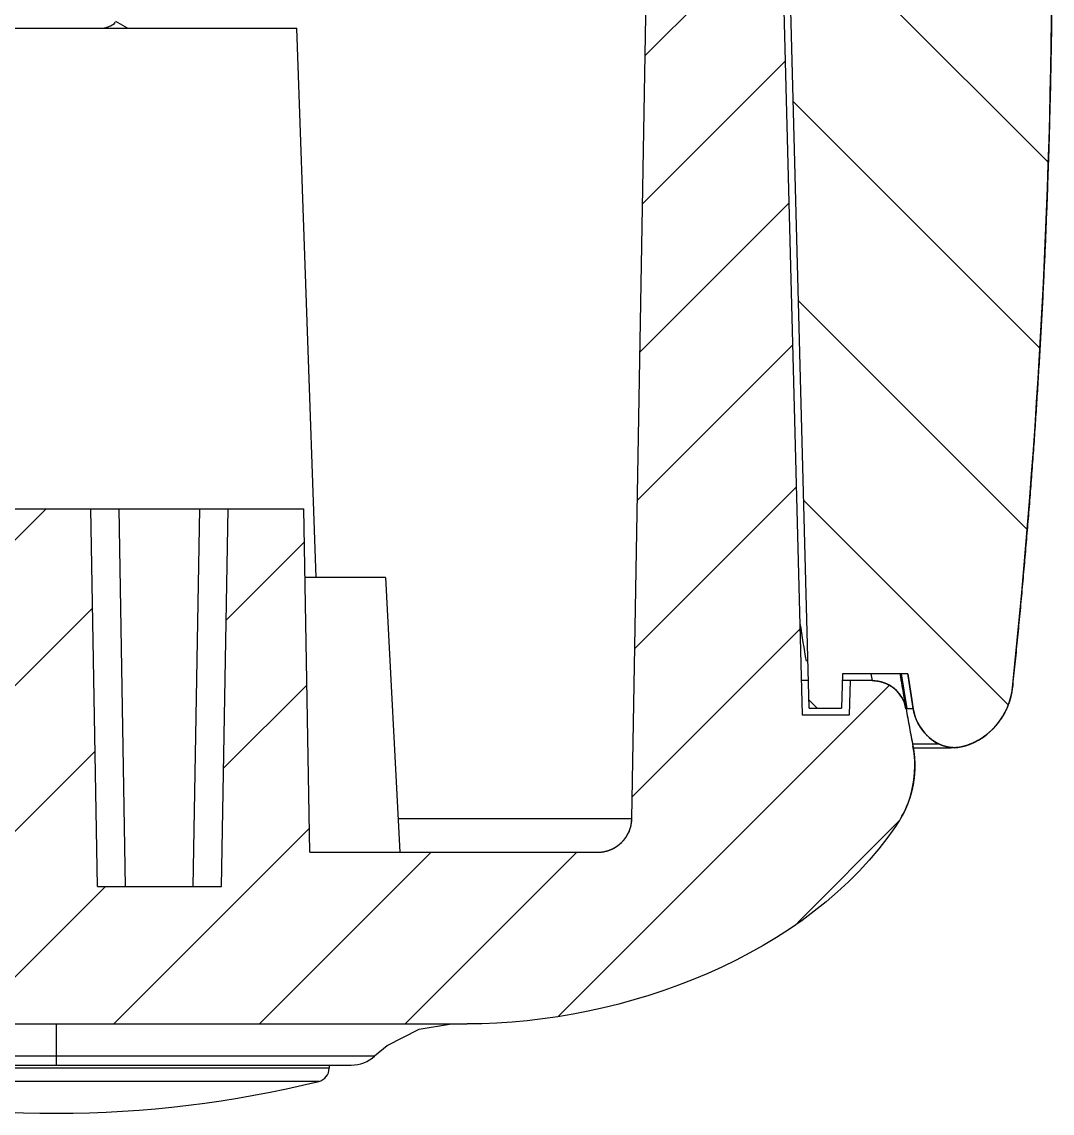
# Model space of a CAD drawing. Header units: millimetres. Extents: x 2741 to 3169, y 1046 to 1343.
# Drawn here: x 2849.39 to 2864.4, y 1112.28 to 1128.17 of the extents above; entities that cross this region are included whole.
import ezdxf

# ---------------------------------------------------------------- set-up
doc = ezdxf.new("R2010")
doc.units = ezdxf.units.MM

msp = doc.modelspace()

# ---------------------------------------------------------------- hatches: boundary and pattern name
at = {"linetype": 'Continuous'}
h = msp.add_hatch(dxfattribs=at)
h.set_pattern_fill('DEFAULT__2', color=2, scale=2, angle=-45, style=0, pattern_type=0)
h.set_pattern_definition([(315, (2439.547, 1033.32), (1.414214, 1.414214), [])])
edge = h.paths.add_edge_path()
edge.add_spline(control_points=[(2767.423, 1140.99), (2767.947, 1137.676), (2768.242, 1134.334), (2768.306, 1130.98)], knot_values=[0, 0, 0, 0, 1, 1, 1, 1], weights=[1, 0.99842, 0.99842, 1], degree=3, periodic=0)
edge.add_line((2768.306, 1130.98), (2770.337, 1130.98))
edge.add_line((2770.337, 1130.98), (2770.367, 1132.13))
edge.add_line((2770.367, 1132.13), (2772.412, 1132.13))
edge.add_line((2772.412, 1132.13), (2772.419, 1131.38))
edge.add_line((2772.419, 1131.38), (2772.391, 1128.18))
edge.add_line((2771.418, 1128.18), (2772.391, 1128.18))
edge.add_line((2771.418, 1128.18), (2771.401, 1129.18))
edge.add_line((2770.248, 1129.18), (2771.401, 1129.18))
edge.add_line((2770.248, 1129.18), (2770.222, 1128.18))
edge.add_line((2768.306, 1128.18), (2770.222, 1128.18))
edge.add_spline(control_points=[(2768.306, 1128.18), (2768.242, 1124.826), (2767.947, 1121.484), (2767.423, 1118.171)], knot_values=[0, 0, 0, 0, 1, 1, 1, 1], weights=[1, 0.99842, 0.99842, 1], degree=3, periodic=0)
edge.add_spline(control_points=[(2767.423, 1118.171), (2767.388, 1117.948), (2767.256, 1117.765), (2767.057, 1117.66)], knot_values=[0, 0, 0, 0, 1, 1, 1, 1], weights=[1, 0.929096, 0.929096, 1], degree=3, periodic=0)
edge.add_spline(control_points=[(2767.057, 1117.66), (2766.937, 1117.598), (2766.803, 1117.586), (2766.675, 1117.626)], knot_values=[0, 0, 0, 0, 1, 1, 1, 1], weights=[1, 0.94907, 0.94907, 1], degree=3, periodic=0)
edge.add_spline(control_points=[(2766.675, 1117.626), (2766.282, 1117.749), (2766.022, 1118.067), (2765.979, 1118.476)], knot_values=[0, 0, 0, 0, 1, 1, 1, 1], weights=[1, 0.890467, 0.890467, 1], degree=3, periodic=0)
edge.add_spline(control_points=[(2765.979, 1118.476), (2765.593, 1122.166), (2765.4, 1125.87), (2765.4, 1129.58)], knot_values=[0, 0, 0, 0, 1, 1, 1, 1], weights=[1, 0.999094, 0.999094, 1], degree=3, periodic=0)
edge.add_spline(control_points=[(2765.4, 1129.58), (2765.4, 1133.29), (2765.593, 1136.995), (2765.979, 1140.684)], knot_values=[0, 0, 0, 0, 1, 1, 1, 1], weights=[1, 0.999094, 0.999094, 1], degree=3, periodic=0)
edge.add_spline(control_points=[(2765.979, 1140.684), (2766.022, 1141.093), (2766.282, 1141.411), (2766.675, 1141.534)], knot_values=[0, 0, 0, 0, 1, 1, 1, 1], weights=[1, 0.890467, 0.890467, 1], degree=3, periodic=0)
edge.add_spline(control_points=[(2766.675, 1141.534), (2766.803, 1141.575), (2766.937, 1141.563), (2767.057, 1141.5)], knot_values=[0, 0, 0, 0, 1, 1, 1, 1], weights=[1, 0.94907, 0.94907, 1], degree=3, periodic=0)
edge.add_spline(control_points=[(2767.057, 1141.5), (2767.256, 1141.395), (2767.388, 1141.212), (2767.423, 1140.99)], knot_values=[0, 0, 0, 0, 1, 1, 1, 1], weights=[1, 0.929096, 0.929096, 1], degree=3, periodic=0)
edge = h.paths.add_edge_path()
edge.add_spline(control_points=[(2862.377, 1118.171), (2862.35, 1118.341), (2862.324, 1118.51), (2862.298, 1118.68)], knot_values=[0, 0, 0, 0, 1, 1, 1, 1], weights=[1, 0.999996, 0.999996, 1], degree=3, periodic=0)
edge.add_line((2862.298, 1118.68), (2861.346, 1118.68))
edge.add_line((2861.346, 1118.68), (2861.332, 1118.18))
edge.add_line((2860.859, 1118.18), (2861.332, 1118.18))
edge.add_line((2860.859, 1118.18), (2860.322, 1138.68))
edge.add_line((2860.322, 1138.68), (2858.565, 1138.68))
edge.add_line((2858.565, 1138.68), (2858.546, 1137.63))
edge.add_line((2857.435, 1137.63), (2858.546, 1137.63))
edge.add_line((2857.435, 1137.63), (2857.47, 1141.63))
edge.add_line((2860.223, 1141.63), (2857.47, 1141.63))
edge.add_line((2860.253, 1140.47), (2860.223, 1141.63))
edge.add_line((2862.296, 1140.47), (2860.253, 1140.47))
edge.add_spline(control_points=[(2862.296, 1140.47), (2862.323, 1140.643), (2862.349, 1140.817), (2862.377, 1140.99)], knot_values=[0, 0, 0, 0, 1, 1, 1, 1], weights=[1, 0.999996, 0.999996, 1], degree=3, periodic=0)
edge.add_spline(control_points=[(2862.377, 1140.99), (2862.412, 1141.212), (2862.543, 1141.395), (2862.743, 1141.5)], knot_values=[0, 0, 0, 0, 1, 1, 1, 1], weights=[1, 0.929096, 0.929096, 1], degree=3, periodic=0)
edge.add_spline(control_points=[(2862.743, 1141.5), (2862.862, 1141.563), (2862.996, 1141.575), (2863.125, 1141.534)], knot_values=[0, 0, 0, 0, 1, 1, 1, 1], weights=[1, 0.94907, 0.94907, 1], degree=3, periodic=0)
edge.add_spline(control_points=[(2863.125, 1141.534), (2863.517, 1141.411), (2863.777, 1141.093), (2863.82, 1140.684)], knot_values=[0, 0, 0, 0, 1, 1, 1, 1], weights=[1, 0.890467, 0.890467, 1], degree=3, periodic=0)
edge.add_spline(control_points=[(2863.82, 1140.684), (2864.206, 1136.995), (2864.4, 1133.29), (2864.4, 1129.58)], knot_values=[0, 0, 0, 0, 1, 1, 1, 1], weights=[1, 0.999094, 0.999094, 1], degree=3, periodic=0)
edge.add_spline(control_points=[(2864.4, 1129.58), (2864.4, 1125.87), (2864.206, 1122.166), (2863.82, 1118.476)], knot_values=[0, 0, 0, 0, 1, 1, 1, 1], weights=[1, 0.999094, 0.999094, 1], degree=3, periodic=0)
edge.add_spline(control_points=[(2863.82, 1118.476), (2863.777, 1118.067), (2863.517, 1117.749), (2863.125, 1117.626)], knot_values=[0, 0, 0, 0, 1, 1, 1, 1], weights=[1, 0.890467, 0.890467, 1], degree=3, periodic=0)
edge.add_spline(control_points=[(2863.125, 1117.626), (2862.996, 1117.586), (2862.862, 1117.598), (2862.743, 1117.66)], knot_values=[0, 0, 0, 0, 1, 1, 1, 1], weights=[1, 0.94907, 0.94907, 1], degree=3, periodic=0)
edge.add_spline(control_points=[(2862.743, 1117.66), (2862.543, 1117.765), (2862.412, 1117.948), (2862.377, 1118.171)], knot_values=[0, 0, 0, 0, 1, 1, 1, 1], weights=[1, 0.929096, 0.929096, 1], degree=3, periodic=0)
h = msp.add_hatch(dxfattribs=at)
h.set_pattern_fill('DEFAULT__3', color=2, scale=1.5, angle=45, style=0, pattern_type=0)
h.set_pattern_definition([(45, (2437.0721, 1032.9664), (-1.06066, 1.06066), [])])
edge = h.paths.add_edge_path()
edge.add_line((2773.92, 1113.58), (2802.373, 1113.58))
edge.add_spline(control_points=[(2773.92, 1113.58), (2771.662, 1113.58), (2768.939, 1114.602), (2767.666, 1116.474)], knot_values=[0, 0, 0, 0, 1, 1, 1, 1], degree=3, periodic=0)
edge.add_spline(control_points=[(2767.666, 1116.474), (2767.433, 1116.815), (2767.349, 1117.22), (2767.427, 1117.626)], knot_values=[0, 0, 0, 0, 1, 1, 1, 1], weights=[1, 0.949086, 0.949086, 1], degree=3, periodic=0)
edge.add_arc((2712.816, 1128.086), 55.604, 349.1577, 359.4838)
edge.add_spline(control_points=[(2768.418, 1127.585), (2768.42, 1127.876), (2768.627, 1128.08), (2768.917, 1128.08)], knot_values=[0, 0, 0, 0, 1, 1, 1, 1], weights=[1, 0.806842, 0.806842, 1], degree=3, periodic=0)
edge.add_line((2768.917, 1128.08), (2770.32, 1128.08))
edge.add_line((2770.32, 1128.08), (2770.346, 1129.08))
edge.add_line((2771.302, 1129.08), (2770.346, 1129.08))
edge.add_line((2771.302, 1129.08), (2771.521, 1116.571))
edge.add_spline(control_points=[(2771.521, 1116.571), (2771.526, 1116.283), (2771.732, 1116.08), (2772.021, 1116.08)], knot_values=[0, 0, 0, 0, 1, 1, 1, 1], weights=[1, 0.808834, 0.808834, 1], degree=3, periodic=0)
edge.add_line((2772.021, 1116.08), (2776.212, 1116.08))
edge.add_line((2776.212, 1116.08), (2776.3, 1121.08))
edge.add_line((2776.3, 1121.08), (2777.4, 1121.08))
edge.add_line((2777.496, 1115.58), (2777.4, 1121.08))
edge.add_line((2777.496, 1115.58), (2779.304, 1115.58))
edge.add_line((2779.304, 1115.58), (2779.4, 1121.08))
edge.add_line((2779.4, 1121.08), (2780.5, 1121.08))
edge.add_line((2780.587, 1116.08), (2780.5, 1121.08))
edge.add_line((2780.587, 1116.08), (2849.212, 1116.08))
edge.add_line((2849.212, 1116.08), (2849.3, 1121.08))
edge.add_line((2849.3, 1121.08), (2850.4, 1121.08))
edge.add_line((2850.496, 1115.58), (2850.4, 1121.08))
edge.add_line((2850.496, 1115.58), (2852.304, 1115.58))
edge.add_line((2852.304, 1115.58), (2852.4, 1121.08))
edge.add_line((2852.4, 1121.08), (2853.5, 1121.08))
edge.add_line((2853.587, 1116.08), (2853.5, 1121.08))
edge.add_line((2853.587, 1116.08), (2857.779, 1116.08))
edge.add_spline(control_points=[(2857.779, 1116.08), (2858.068, 1116.08), (2858.274, 1116.283), (2858.279, 1116.571)], knot_values=[0, 0, 0, 0, 1, 1, 1, 1], weights=[1, 0.808834, 0.808834, 1], degree=3, periodic=0)
edge.add_line((2858.279, 1116.571), (2858.663, 1138.58))
edge.add_line((2860.224, 1138.58), (2858.663, 1138.58))
edge.add_line((2860.224, 1138.58), (2860.761, 1118.08))
edge.add_line((2860.761, 1118.08), (2861.448, 1118.08))
edge.add_line((2861.448, 1118.08), (2861.461, 1118.58))
edge.add_line((2861.779, 1118.58), (2861.461, 1118.58))
edge.add_spline(control_points=[(2861.779, 1118.58), (2862.032, 1118.58), (2862.226, 1118.418), (2862.271, 1118.169)], knot_values=[0, 0, 0, 0, 1, 1, 1, 1], weights=[1, 0.845055, 0.845055, 1], degree=3, periodic=0)
edge.add_arc((2916.825, 1128.059), 55.443, 190.2746, 190.8457)
edge.add_spline(control_points=[(2862.372, 1117.626), (2862.45, 1117.22), (2862.366, 1116.815), (2862.134, 1116.474)], knot_values=[0, 0, 0, 0, 1, 1, 1, 1], weights=[1, 0.949086, 0.949086, 1], degree=3, periodic=0)
edge.add_spline(control_points=[(2862.134, 1116.474), (2860.86, 1114.602), (2858.137, 1113.58), (2855.88, 1113.58)], knot_values=[0, 0, 0, 0, 1, 1, 1, 1], degree=3, periodic=0)
edge.add_line((2827.426, 1113.58), (2855.88, 1113.58))
edge.add_line((2827.4, 1113.88), (2827.426, 1113.58))
edge.add_line((2802.4, 1113.88), (2827.4, 1113.88))
edge.add_line((2802.4, 1113.88), (2802.373, 1113.58))

# ---------------------------------------------------------------- linework, layer by layer
at = {"color": 7, "linetype": 'Continuous'}
for p, q in [((2860.859, 1118.18), (2860.322, 1138.68)), ((2860.859, 1118.18), (2860.322, 1138.68)), ((2858.279, 1116.571), (2858.663, 1138.58)), ((2858.279, 1116.571), (2858.663, 1138.58)), ((2860.224, 1138.58), (2860.761, 1118.08)), ((2860.224, 1138.58), (2860.761, 1118.08)), ((2846.4, 1128.08), (2853.399, 1128.08)), ((2853.679, 1120.08), (2853.4, 1128.08)), ((2849.3, 1121.08), (2853.5, 1121.08)), ((2849.3, 1121.08), (2850.4, 1121.08)), ((2850.496, 1115.58), (2850.4, 1121.08)), ((2850.496, 1115.58), (2850.4, 1121.08)), ((2850.907, 1115.58), (2850.811, 1121.08)), ((2851.892, 1115.58), (2851.988, 1121.08)), ((2852.304, 1115.58), (2852.4, 1121.08)), ((2852.304, 1115.58), (2852.4, 1121.08)), ((2852.4, 1121.08), (2853.5, 1121.08)), ((2853.587, 1116.08), (2853.5, 1121.08)), ((2853.587, 1116.08), (2853.5, 1121.08)), ((2854.69, 1120.08), (2853.517, 1120.08)), ((2854.69, 1120.08), (2854.9, 1116.08)), ((2861.346, 1118.68), (2861.332, 1118.18)), ((2861.346, 1118.68), (2861.332, 1118.18)), ((2862.298, 1118.68), (2861.346, 1118.68)), ((2862.298, 1118.68), (2861.346, 1118.68)), ((2862.181, 1118.68), (2862.184, 1118.661)), ((2862.286, 1118.172), (2862.204, 1118.68)), ((2862.286, 1118.172), (2862.206, 1118.68)), ((2860.846, 1118.58), (2860.748, 1118.58)), ((2861.779, 1118.58), (2861.346, 1118.58)), ((2861.448, 1118.08), (2861.461, 1118.58)), ((2861.448, 1118.08), (2861.461, 1118.58)), ((2861.779, 1118.58), (2861.461, 1118.58)), ((2860.859, 1118.18), (2861.332, 1118.18)), ((2860.859, 1118.18), (2861.332, 1118.18)), ((2862.376, 1118.171), (2862.286, 1118.171)), ((2860.761, 1118.08), (2861.448, 1118.08)), ((2860.761, 1118.08), (2861.448, 1118.08)), ((2862.366, 1117.66), (2862.548, 1117.66)), ((2862.378, 1117.603), (2862.931, 1117.603)), ((2862.548, 1117.66), (2862.742, 1117.66)), ((2854.874, 1116.571), (2858.279, 1116.571)), ((2853.587, 1116.08), (2857.779, 1116.08)), ((2853.587, 1116.08), (2857.779, 1116.08)), ((2850.496, 1115.58), (2852.304, 1115.58)), ((2850.496, 1115.58), (2852.304, 1115.58)), ((2773.92, 1113.58), (2855.88, 1113.58)), ((2827.426, 1113.58), (2855.88, 1113.58)), ((2849.9, 1112.98), (2849.9, 1113.58)), ((2845.267, 1113.113), (2854.533, 1113.113)), ((2845.607, 1112.98), (2854.193, 1112.98)), ((2853.871, 1112.934), (2845.928, 1112.934)), ((2853.872, 1112.98), (2853.871, 1112.934)), ((2853.872, 1112.98), (2853.871, 1112.934)), ((2853.719, 1112.743), (2846.081, 1112.743))]:
    msp.add_line(p, q, dxfattribs=at)
for points in [[(2850.932, 1128.08), (2850.799, 1128.159), (2850.764, 1128.18)], [(2854.532, 1113.113), (2854.717, 1113.265), (2855.18, 1113.506), (2855.65, 1113.58)]]:
    msp.add_lwpolyline(points, dxfattribs=at)
for centre, radius, start, end in [((2757.724, 1129.58), 106.676, 354.02516, 5.97484), ((2956.373, 1134.663), 96.855, 189.06072, 189.3897), ((2911.26, 1128.021), 50.374, 190.6865, 190.8022), ((2917.765, 1128.221), 56.397, 189.7598, 190.0685), ((2934.49, 1129.58), 73.011, 188.58598, 188.99048), ((2861.779, 1118.08), 0.5, 10.2746, 90), ((2862.826, 1118.58), 1, 287.4029, 354.0252), ((2917.529, 1128.179), 56.157, 190.0686, 190.2675), ((2916.836, 1128.061), 55.454, 190.2746, 190.5601), ((2916.825, 1128.059), 55.443, 190.2746, 190.8457), ((2863.068, 1118.28), 0.7, 188.9905, 242.3208), ((2916.813, 1128.056), 55.431, 190.5601, 190.8457), ((2860.864, 1117.337), 1.535, 325.7709, 10.8457), ((2862.975, 1118.103), 0.5, 242.3208, 287.4029), ((2857.779, 1116.58), 0.5, 270, 359), ((2854.193, 1113.48), 0.5, 270, 312.7493), ((2853.671, 1112.937), 0.2, 283.8171, 359), ((2849.9, 1128.271), 15.991, 256.1829, 283.8171)]:
    msp.add_arc(centre, radius, start, end, dxfattribs=at)
for points, start_tangent, end_tangent in [([(2864.4, 1129.58), (2864.399, 1129.233), (2864.397, 1128.885), (2864.395, 1128.538), (2864.391, 1128.19), (2864.386, 1127.843), (2864.379, 1127.495), (2864.372, 1127.147), (2864.363, 1126.8), (2864.354, 1126.452), (2864.343, 1126.105), (2864.331, 1125.757), (2864.318, 1125.41), (2864.304, 1125.063), (2864.289, 1124.715), (2864.272, 1124.368), (2864.255, 1124.021), (2864.236, 1123.673), (2864.216, 1123.326), (2864.195, 1122.979), (2864.173, 1122.632), (2864.15, 1122.285), (2864.126, 1121.938), (2864.1, 1121.592), (2864.074, 1121.245), (2864.046, 1120.899), (2864.017, 1120.552), (2863.987, 1120.206), (2863.956, 1119.86), (2863.924, 1119.514), (2863.89, 1119.168), (2863.856, 1118.822), (2863.82, 1118.476)], (0, -1), (-0.104092, -0.994568)), ([(2850.75, 1128.168), (2850.733, 1128.14), (2850.685, 1128.112), (2850.606, 1128.084), (2850.592, 1128.08)], (0, -1), (-0.95934, -0.282254)), ([(2862.377, 1118.171), (2862.337, 1118.425), (2862.298, 1118.68)], (-0.15627, 0.987714), (-0.149293, 0.988793)), ([(2861.779, 1118.58), (2861.789, 1118.58), (2861.794, 1118.58), (2861.799, 1118.58), (2861.804, 1118.58), (2861.809, 1118.579), (2861.814, 1118.579), (2861.82, 1118.579), (2861.825, 1118.578), (2861.83, 1118.578), (2861.835, 1118.577), (2861.84, 1118.576), (2861.845, 1118.576), (2861.851, 1118.575), (2861.856, 1118.574), (2861.861, 1118.573), (2861.866, 1118.573), (2861.871, 1118.572), (2861.877, 1118.571), (2861.882, 1118.57), (2861.887, 1118.568), (2861.892, 1118.567), (2861.898, 1118.566), (2861.903, 1118.565), (2861.908, 1118.563), (2861.913, 1118.562), (2861.918, 1118.56), (2861.924, 1118.559), (2861.929, 1118.557), (2861.934, 1118.556), (2861.939, 1118.554), (2861.944, 1118.552), (2861.95, 1118.55), (2861.955, 1118.548), (2861.96, 1118.546), (2861.965, 1118.544), (2861.97, 1118.542), (2861.975, 1118.54), (2861.98, 1118.538), (2861.985, 1118.536), (2861.99, 1118.533), (2861.995, 1118.531), (2862.001, 1118.528), (2862.006, 1118.526), (2862.01, 1118.523), (2862.015, 1118.521), (2862.02, 1118.518), (2862.025, 1118.515), (2862.03, 1118.513), (2862.035, 1118.51), (2862.04, 1118.507), (2862.045, 1118.504), (2862.049, 1118.501), (2862.054, 1118.498), (2862.059, 1118.495), (2862.063, 1118.491), (2862.068, 1118.488), (2862.073, 1118.485), (2862.077, 1118.482), (2862.082, 1118.478), (2862.086, 1118.475), (2862.091, 1118.471), (2862.095, 1118.468), (2862.1, 1118.464), (2862.104, 1118.46), (2862.108, 1118.457), (2862.112, 1118.453), (2862.117, 1118.449), (2862.121, 1118.445), (2862.125, 1118.441), (2862.129, 1118.437), (2862.133, 1118.433), (2862.137, 1118.429), (2862.141, 1118.425), (2862.145, 1118.421), (2862.149, 1118.417), (2862.152, 1118.413), (2862.156, 1118.409), (2862.16, 1118.404), (2862.163, 1118.4), (2862.167, 1118.396), (2862.17, 1118.391), (2862.174, 1118.387), (2862.177, 1118.383), (2862.181, 1118.378), (2862.184, 1118.374), (2862.187, 1118.369), (2862.19, 1118.365), (2862.193, 1118.36), (2862.197, 1118.355), (2862.2, 1118.351), (2862.203, 1118.346), (2862.205, 1118.341), (2862.208, 1118.337), (2862.211, 1118.332), (2862.214, 1118.327), (2862.217, 1118.322), (2862.219, 1118.317), (2862.222, 1118.313), (2862.224, 1118.308), (2862.227, 1118.303), (2862.229, 1118.298), (2862.231, 1118.293), (2862.234, 1118.288), (2862.236, 1118.283), (2862.238, 1118.279), (2862.24, 1118.274), (2862.242, 1118.269), (2862.244, 1118.264), (2862.246, 1118.259), (2862.248, 1118.254), (2862.25, 1118.249), (2862.251, 1118.244), (2862.253, 1118.239), (2862.255, 1118.234), (2862.256, 1118.229), (2862.258, 1118.224), (2862.259, 1118.219), (2862.261, 1118.214), (2862.262, 1118.209), (2862.263, 1118.204), (2862.265, 1118.199), (2862.266, 1118.194), (2862.267, 1118.189), (2862.268, 1118.184), (2862.269, 1118.179), (2862.271, 1118.169)], (1, 0), (0.178366, -0.983964)), ([(2863.82, 1118.476), (2863.818, 1118.459), (2863.816, 1118.442), (2863.813, 1118.425), (2863.811, 1118.407), (2863.807, 1118.39), (2863.804, 1118.373), (2863.8, 1118.356), (2863.796, 1118.338), (2863.792, 1118.321), (2863.787, 1118.304), (2863.782, 1118.287), (2863.776, 1118.269), (2863.77, 1118.252), (2863.764, 1118.235), (2863.758, 1118.218), (2863.751, 1118.201), (2863.744, 1118.184), (2863.737, 1118.168), (2863.729, 1118.151), (2863.721, 1118.134), (2863.712, 1118.118), (2863.704, 1118.101), (2863.695, 1118.085), (2863.685, 1118.069), (2863.676, 1118.053), (2863.666, 1118.038), (2863.655, 1118.022), (2863.645, 1118.007), (2863.634, 1117.991), (2863.623, 1117.976), (2863.611, 1117.962), (2863.6, 1117.947), (2863.588, 1117.933), (2863.575, 1117.919), (2863.563, 1117.905), (2863.55, 1117.891), (2863.537, 1117.878), (2863.524, 1117.864), (2863.511, 1117.852), (2863.497, 1117.839), (2863.483, 1117.827), (2863.469, 1117.815), (2863.455, 1117.803), (2863.44, 1117.791), (2863.425, 1117.78), (2863.411, 1117.769), (2863.396, 1117.759), (2863.38, 1117.748), (2863.365, 1117.738), (2863.35, 1117.729), (2863.334, 1117.719), (2863.319, 1117.71), (2863.303, 1117.701), (2863.287, 1117.693), (2863.271, 1117.685), (2863.255, 1117.677), (2863.239, 1117.67), (2863.223, 1117.662), (2863.206, 1117.656), (2863.19, 1117.649), (2863.174, 1117.643), (2863.157, 1117.637), (2863.141, 1117.631), (2863.125, 1117.626)], (-0.104092, -0.994568), (-0.954225, -0.29909)), ([(2862.743, 1117.66), (2862.734, 1117.665), (2862.726, 1117.67), (2862.717, 1117.675), (2862.708, 1117.68), (2862.7, 1117.685), (2862.692, 1117.69), (2862.683, 1117.696), (2862.675, 1117.701), (2862.666, 1117.707), (2862.658, 1117.713), (2862.65, 1117.719), (2862.642, 1117.725), (2862.634, 1117.731), (2862.626, 1117.737), (2862.618, 1117.744), (2862.61, 1117.751), (2862.603, 1117.757), (2862.595, 1117.764), (2862.588, 1117.771), (2862.58, 1117.778), (2862.573, 1117.786), (2862.566, 1117.793), (2862.559, 1117.8), (2862.551, 1117.808), (2862.545, 1117.816), (2862.538, 1117.823), (2862.531, 1117.831), (2862.524, 1117.839), (2862.518, 1117.847), (2862.512, 1117.856), (2862.505, 1117.864), (2862.499, 1117.872), (2862.493, 1117.881), (2862.487, 1117.889), (2862.482, 1117.898), (2862.476, 1117.907), (2862.471, 1117.915), (2862.465, 1117.924), (2862.46, 1117.933), (2862.455, 1117.942), (2862.45, 1117.951), (2862.445, 1117.96), (2862.441, 1117.97), (2862.436, 1117.979), (2862.432, 1117.988), (2862.428, 1117.998), (2862.424, 1118.007), (2862.42, 1118.016), (2862.416, 1118.026), (2862.412, 1118.035), (2862.409, 1118.045), (2862.405, 1118.055), (2862.402, 1118.064), (2862.399, 1118.074), (2862.396, 1118.084), (2862.394, 1118.093), (2862.391, 1118.103), (2862.388, 1118.113), (2862.386, 1118.122), (2862.384, 1118.132), (2862.382, 1118.142), (2862.38, 1118.151), (2862.378, 1118.161), (2862.377, 1118.171)], (-0.885563, 0.46452), (-0.15627, 0.987714)), ([(2862.372, 1117.626), (2862.376, 1117.608), (2862.379, 1117.59), (2862.382, 1117.572), (2862.384, 1117.553), (2862.387, 1117.535), (2862.389, 1117.516), (2862.391, 1117.498), (2862.393, 1117.479), (2862.395, 1117.461), (2862.396, 1117.442), (2862.397, 1117.423), (2862.398, 1117.404), (2862.399, 1117.385), (2862.399, 1117.367), (2862.4, 1117.348), (2862.4, 1117.329), (2862.399, 1117.31), (2862.399, 1117.291), (2862.398, 1117.272), (2862.397, 1117.253), (2862.396, 1117.234), (2862.395, 1117.215), (2862.393, 1117.196), (2862.391, 1117.177), (2862.389, 1117.158), (2862.387, 1117.139), (2862.384, 1117.12), (2862.381, 1117.101), (2862.378, 1117.082), (2862.375, 1117.064), (2862.372, 1117.045), (2862.368, 1117.026), (2862.364, 1117.007), (2862.36, 1116.989), (2862.355, 1116.97), (2862.351, 1116.952), (2862.346, 1116.933), (2862.34, 1116.915), (2862.335, 1116.896), (2862.33, 1116.878), (2862.324, 1116.86), (2862.318, 1116.842), (2862.311, 1116.824), (2862.305, 1116.806), (2862.298, 1116.788), (2862.291, 1116.771), (2862.284, 1116.753), (2862.277, 1116.736), (2862.269, 1116.718), (2862.262, 1116.701), (2862.254, 1116.684), (2862.246, 1116.667), (2862.237, 1116.65), (2862.229, 1116.633), (2862.22, 1116.617), (2862.211, 1116.6), (2862.202, 1116.584), (2862.193, 1116.568), (2862.183, 1116.552), (2862.174, 1116.536), (2862.164, 1116.52), (2862.154, 1116.504), (2862.144, 1116.489), (2862.134, 1116.474)], (0.188166, -0.982137), (-0.562503, -0.826795)), ([(2863.125, 1117.626), (2863.119, 1117.624), (2863.113, 1117.623), (2863.107, 1117.621), (2863.102, 1117.619), (2863.096, 1117.618), (2863.09, 1117.616), (2863.084, 1117.615), (2863.078, 1117.614), (2863.072, 1117.613), (2863.066, 1117.611), (2863.06, 1117.61), (2863.054, 1117.609), (2863.048, 1117.608), (2863.042, 1117.608), (2863.036, 1117.607), (2863.03, 1117.606), (2863.023, 1117.605), (2863.017, 1117.605), (2863.011, 1117.604), (2863.005, 1117.604), (2862.999, 1117.604), (2862.993, 1117.603), (2862.986, 1117.603), (2862.98, 1117.603), (2862.974, 1117.603), (2862.968, 1117.603), (2862.961, 1117.603), (2862.955, 1117.604), (2862.949, 1117.604), (2862.943, 1117.604), (2862.937, 1117.605), (2862.93, 1117.605), (2862.924, 1117.606), (2862.918, 1117.606), (2862.912, 1117.607), (2862.906, 1117.608), (2862.9, 1117.609), (2862.893, 1117.61), (2862.887, 1117.611), (2862.881, 1117.612), (2862.875, 1117.613), (2862.869, 1117.615), (2862.863, 1117.616), (2862.857, 1117.617), (2862.851, 1117.619), (2862.845, 1117.62), (2862.839, 1117.622), (2862.833, 1117.624), (2862.827, 1117.626), (2862.821, 1117.627), (2862.815, 1117.629), (2862.81, 1117.631), (2862.804, 1117.633), (2862.798, 1117.636), (2862.792, 1117.638), (2862.787, 1117.64), (2862.781, 1117.642), (2862.776, 1117.645), (2862.77, 1117.647), (2862.765, 1117.65), (2862.759, 1117.652), (2862.754, 1117.655), (2862.748, 1117.658), (2862.743, 1117.66)], (-0.954225, -0.29909), (-0.885563, 0.46452)), ([(2857.779, 1116.08), (2857.784, 1116.08), (2857.79, 1116.08), (2857.795, 1116.08), (2857.801, 1116.081), (2857.807, 1116.081), (2857.812, 1116.081), (2857.818, 1116.082), (2857.823, 1116.082), (2857.829, 1116.083), (2857.835, 1116.083), (2857.84, 1116.084), (2857.846, 1116.085), (2857.852, 1116.086), (2857.858, 1116.086), (2857.863, 1116.087), (2857.869, 1116.088), (2857.875, 1116.09), (2857.881, 1116.091), (2857.886, 1116.092), (2857.892, 1116.093), (2857.898, 1116.095), (2857.904, 1116.096), (2857.909, 1116.098), (2857.915, 1116.099), (2857.921, 1116.101), (2857.927, 1116.103), (2857.932, 1116.104), (2857.938, 1116.106), (2857.944, 1116.108), (2857.95, 1116.11), (2857.955, 1116.112), (2857.961, 1116.115), (2857.967, 1116.117), (2857.973, 1116.119), (2857.978, 1116.122), (2857.984, 1116.124), (2857.99, 1116.127), (2857.995, 1116.129), (2858.001, 1116.132), (2858.006, 1116.135), (2858.012, 1116.138), (2858.017, 1116.141), (2858.023, 1116.144), (2858.028, 1116.147), (2858.034, 1116.15), (2858.039, 1116.153), (2858.045, 1116.157), (2858.05, 1116.16), (2858.055, 1116.164), (2858.06, 1116.167), (2858.066, 1116.171), (2858.071, 1116.174), (2858.076, 1116.178), (2858.081, 1116.182), (2858.086, 1116.186), (2858.091, 1116.19), (2858.096, 1116.194), (2858.101, 1116.198), (2858.106, 1116.202), (2858.111, 1116.206), (2858.115, 1116.21), (2858.12, 1116.215), (2858.125, 1116.219), (2858.129, 1116.224), (2858.134, 1116.228), (2858.138, 1116.233), (2858.143, 1116.237), (2858.147, 1116.242), (2858.151, 1116.247), (2858.156, 1116.251), (2858.16, 1116.256), (2858.164, 1116.261), (2858.168, 1116.266), (2858.172, 1116.271), (2858.176, 1116.276), (2858.18, 1116.281), (2858.183, 1116.286), (2858.187, 1116.291), (2858.191, 1116.297), (2858.194, 1116.302), (2858.198, 1116.307), (2858.201, 1116.313), (2858.205, 1116.318), (2858.208, 1116.323), (2858.211, 1116.329), (2858.214, 1116.334), (2858.217, 1116.34), (2858.22, 1116.345), (2858.223, 1116.351), (2858.226, 1116.356), (2858.229, 1116.362), (2858.231, 1116.367), (2858.234, 1116.373), (2858.236, 1116.379), (2858.239, 1116.384), (2858.241, 1116.39), (2858.244, 1116.396), (2858.246, 1116.401), (2858.248, 1116.407), (2858.25, 1116.413), (2858.252, 1116.418), (2858.254, 1116.424), (2858.256, 1116.43), (2858.258, 1116.436), (2858.259, 1116.441), (2858.261, 1116.447), (2858.262, 1116.453), (2858.264, 1116.459), (2858.265, 1116.464), (2858.267, 1116.47), (2858.268, 1116.476), (2858.269, 1116.482), (2858.27, 1116.487), (2858.271, 1116.493), (2858.272, 1116.499), (2858.273, 1116.504), (2858.274, 1116.51), (2858.275, 1116.516), (2858.275, 1116.521), (2858.276, 1116.527), (2858.277, 1116.533), (2858.277, 1116.538), (2858.278, 1116.544), (2858.278, 1116.549), (2858.278, 1116.555), (2858.279, 1116.561), (2858.279, 1116.566), (2858.279, 1116.571)], (1, 0), (0.017452, 0.999848)), ([(2862.134, 1116.474), (2855.88, 1113.58)], (-0.562503, -0.826795), (-1, 0)), ([(2862.134, 1116.474), (2855.88, 1113.58)], (-0.562503, -0.826795), (-1, 0))]:
    msp.add_spline(points, degree=3, dxfattribs=dict(at, start_tangent=start_tangent, end_tangent=end_tangent))

doc.saveas('drawing.dxf')
